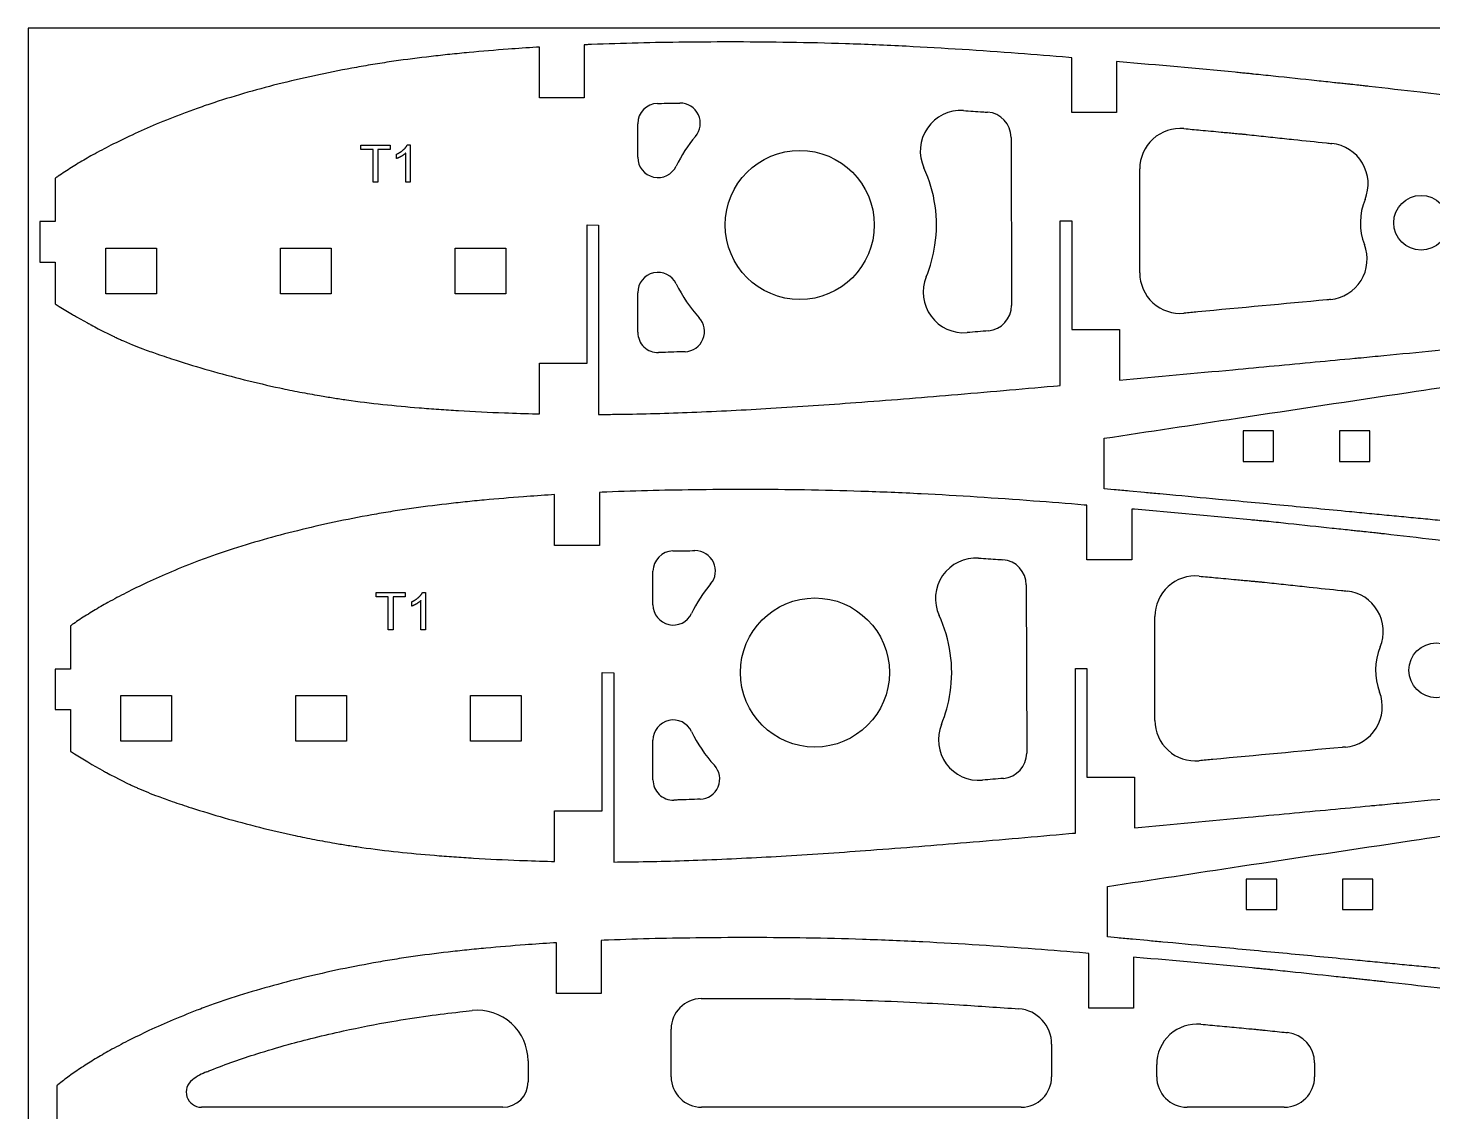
# Model space of a CAD drawing. Header units: millimetres. Extents: x -1485 to 1304, y -887 to 371.
# Drawn here: x 404.2 to 781.2, y 80.5 to 371.3 of the extents above; entities that cross this region are included whole.
import ezdxf

# ---------------------------------------------------------------- set-up
doc = ezdxf.new("R2010")
doc.units = ezdxf.units.MM
doc.header["$MEASUREMENT"] = 0
doc.layers.add('Predeterminada', color=18, linetype='Continuous', true_color=0x000000)
doc.layers.add('Predeterminado', color=18, linetype='Continuous', true_color=0x000000)

msp = doc.modelspace()

# ---------------------------------------------------------------- linework, layer by layer
at = {"layer": 'Predeterminada', "color": 18, "true_color": 0x000000}
for p, q in [((541.445, 366.186), (540.649, 366.134)), ((541.445, 352.542), (541.445, 366.186)), ((554.241, 366.835), (553.445, 366.79)), ((553.445, 366.79), (553.445, 352.542)), ((684.29, 363.338), (683.494, 363.406)), ((684.29, 363.27), (684.29, 363.338)), ((684.29, 348.657), (684.29, 363.27)), ((697.086, 362.249), (696.29, 362.309)), ((696.29, 362.309), (696.29, 348.657)), ((553.445, 352.542), (541.445, 352.542)), ((696.29, 348.657), (684.29, 348.657)), ((411.494, 330.949), (411.494, 319.378)), ((411.494, 319.378), (407.417, 319.378)), ((407.417, 319.378), (407.417, 308.504)), ((554.241, 281.381), (554.241, 318.459)), ((554.241, 318.459), (557.32, 318.412)), ((557.32, 318.412), (557.32, 267.589)), ((681.213, 275.392), (681.213, 319.537)), ((681.213, 319.537), (684.29, 319.537)), ((684.29, 319.537), (684.29, 290.416)), ((407.417, 308.504), (411.494, 308.504)), ((411.494, 308.504), (411.494, 297.312)), ((417.269, 293.81), (420.186, 292.164)), ((423.07, 290.613), (427.049, 288.617)), ((684.29, 290.416), (697.086, 290.416)), ((697.086, 290.416), (697.086, 276.824)), ((429.792, 287.357), (432.257, 286.315)), ((541.445, 267.77), (541.445, 281.381)), ((541.445, 281.381), (554.241, 281.381)), ((679.417, 275.232), (680.417, 275.321)), ((680.417, 275.321), (681.213, 275.392)), ((540.649, 267.789), (541.445, 267.77)), ((557.32, 267.589), (558.319, 267.636)), ((693.025, 247.669), (693.025, 261.223)), ((545.523, 246.108), (544.727, 246.055)), ((545.523, 232.464), (545.523, 246.108)), ((558.319, 246.756), (557.523, 246.712)), ((557.523, 246.712), (557.523, 232.464)), ((695.695, 247.424), (693.025, 247.669)), ((703.816, 246.676), (699.755, 247.05)), ((710.583, 246.051), (707.876, 246.301)), ((688.368, 243.26), (687.572, 243.328)), ((688.368, 243.191), (688.368, 243.26)), ((688.368, 228.579), (688.368, 243.191)), ((701.163, 242.17), (700.368, 242.23)), ((700.368, 242.23), (700.368, 228.579)), ((557.523, 232.464), (545.523, 232.464)), ((700.368, 228.579), (688.368, 228.579)), ((415.572, 210.87), (415.572, 199.299)), ((415.572, 199.299), (411.494, 199.299)), ((411.494, 199.299), (411.494, 188.426)), ((558.319, 161.302), (558.319, 198.381)), ((558.319, 198.381), (561.397, 198.333)), ((561.397, 198.333), (561.397, 147.51)), ((685.29, 155.313), (685.29, 199.459)), ((685.29, 199.459), (688.368, 199.459)), ((688.368, 199.459), (688.368, 170.337)), ((411.494, 188.426), (415.572, 188.426)), ((415.572, 188.426), (415.572, 177.234)), ((421.347, 173.731), (424.264, 172.085)), ((427.148, 170.535), (431.127, 168.538)), ((688.368, 170.337), (701.163, 170.337)), ((701.163, 170.337), (701.163, 156.745)), ((433.869, 167.279), (436.335, 166.237)), ((545.523, 147.692), (545.523, 161.302)), ((545.523, 161.302), (558.319, 161.302)), ((683.494, 155.154), (684.494, 155.243)), ((684.494, 155.243), (685.29, 155.313)), ((544.727, 147.711), (545.523, 147.692)), ((561.397, 147.51), (562.396, 147.557)), ((693.859, 127.43), (693.859, 140.984)), ((696.529, 127.184), (693.859, 127.43)), ((704.649, 126.437), (700.589, 126.811)), ((711.416, 125.812), (708.71, 126.062))]:
    msp.add_line(p, q, dxfattribs=at)
at = {"layer": 'Predeterminada'}
for p, q in [((493.54, 338.748), (493.54, 339.893)), ((493.54, 339.893), (501.371, 339.893)), ((501.371, 339.893), (501.371, 338.748)), ((506.016, 339.953), (506.793, 339.953)), ((506.793, 339.953), (506.793, 329.953)), ((496.793, 338.748), (493.54, 338.748)), ((496.793, 329.953), (496.793, 338.748)), ((501.371, 338.748), (498.118, 338.748)), ((498.118, 338.748), (498.118, 329.953)), ((503.118, 336.271), (503.118, 337.453)), ((505.588, 329.953), (505.588, 337.745)), ((498.118, 329.953), (496.793, 329.953)), ((506.793, 329.953), (505.588, 329.953)), ((497.617, 218.669), (497.617, 219.814)), ((497.617, 219.814), (505.449, 219.814)), ((500.87, 218.669), (497.617, 218.669)), ((500.87, 209.874), (500.87, 218.669)), ((505.449, 218.669), (502.196, 218.669)), ((502.196, 218.669), (502.196, 209.874)), ((505.449, 219.814), (505.449, 218.669)), ((510.094, 219.874), (510.87, 219.874)), ((510.87, 219.874), (510.87, 209.874)), ((507.196, 216.192), (507.196, 217.374)), ((509.665, 209.874), (509.665, 217.666)), ((502.196, 209.874), (500.87, 209.874)), ((510.87, 209.874), (509.665, 209.874)), ((545.996, 125.885), (545.2, 125.832)), ((545.996, 112.241), (545.996, 125.885)), ((558.791, 126.533), (557.996, 126.489)), ((557.996, 126.489), (557.996, 112.241)), ((688.841, 123.037), (688.045, 123.105)), ((688.841, 108.356), (688.841, 123.037)), ((701.636, 121.947), (700.841, 122.007)), ((700.841, 122.007), (700.841, 108.356)), ((557.996, 112.241), (545.996, 112.241)), ((700.841, 108.356), (688.841, 108.356)), ((411.967, 87.553), (411.967, 59.726))]:
    msp.add_line(p, q, dxfattribs=at)
msp.add_lwpolyline([(404.236, -228.716), (1304.236, -228.716), (1304.236, 371.284), (404.236, 371.284), (404.236, -228.716)], dxfattribs=at)
at = {"layer": 'Predeterminada', "color": 18, "true_color": 0x000000}
for centre, radius in [((611.288, 318.459), 20), ((778.037, 319.059), 7.35), ((615.366, 198.381), 20), ((782.114, 198.981), 7.35)]:
    msp.add_circle(centre, radius, dxfattribs=at)
for points, knots in [([(540.649, 366.134), (538.116, 365.976), (532.079, 365.562), (524.333, 364.913), (517.451, 364.236), (510.732, 363.504), (504.062, 362.644), (497.39, 361.623), (490.672, 360.479), (482.332, 358.847), (469.51, 355.904), (458.71, 352.844), (449.949, 349.879), (444.771, 347.997), (438.832, 345.627), (432.346, 342.741), (426.676, 339.985), (421.87, 337.442), (417.742, 335.06), (414.665, 333.131), (412.619, 331.744), (411.771, 331.146), (411.494, 330.949)], [1831.654966, 1831.654966, 1831.654966, 1831.654966, 1837.2583779, 1845.0108835, 1848.8119418, 1852.5210268, 1859.9291585, 1863.6531487, 1867.4197711, 1874.9694772, 1882.4091086, 1896.4534544, 1899.7304501, 1902.8200892, 1908.6157303, 1913.8400171, 1918.4864125, 1922.5305349, 1925.8393141, 1929.0043876, 1930.5443834, 1931.2946943, 1931.2946943, 1931.2946943, 1931.2946943]), ([(683.494, 363.406), (678.965, 363.78), (664.414, 364.934), (644.452, 366.244), (623.973, 367.108), (604.162, 367.581), (581.436, 367.607), (563.35, 367.204), (554.642, 366.851), (554.241, 366.835)], [1694.9720931, 1694.9720931, 1694.9720931, 1694.9720931, 1705.0032395, 1727.1900883, 1739.1259539, 1750.2415403, 1770.9294046, 1789.2830796, 1790.1677479, 1790.1677479, 1790.1677479, 1790.1677479]), ([(813.115, 349.848), (809.073, 350.345), (797.295, 351.774), (780.951, 353.695), (768.229, 355.158), (762.739, 355.785), (761.108, 355.966), (759.479, 356.135), (757.827, 356.313), (756.352, 356.469), (753.73, 356.748), (747.722, 357.387), (740.487, 358.157), (734.755, 358.767), (732.838, 358.971), (732.462, 359.01), (731.655, 359.093), (730.712, 359.177), (729.457, 359.296), (718.334, 360.338), (707.45, 361.342), (697.086, 362.249)], [1567.1833702, 1567.1833702, 1567.1833702, 1567.1833702, 1576.1718616, 1593.371781, 1603.5059194, 1604.4369529, 1605.5691599, 1607.1271269, 1608.0534818, 1609.2366095, 1610.4010216, 1613.8726, 1622.5720843, 1626.4620053, 1626.5941011, 1626.8272103, 1627.2973097, 1628.3850978, 1628.9164837, 1630.0801002, 1653.0429579, 1653.0429579, 1653.0429579, 1653.0429579]), ([(411.494, 297.312), (411.863, 297.077), (413.4, 296.106), (415.327, 294.941), (416.894, 294.027), (417.269, 293.81)], [1962.0423955, 1962.0423955, 1962.0423955, 1962.0423955, 1963.0088035, 1966.0548914, 1967.0119572, 1967.0119572, 1967.0119572, 1967.0119572]), ([(420.186, 292.164), (420.511, 291.985), (421.469, 291.461), (422.432, 290.948), (423.07, 290.613)], [1969.4765994, 1969.4765994, 1969.4765994, 1969.4765994, 1970.294785, 1971.8857362, 1971.8857362, 1971.8857362, 1971.8857362]), ([(427.049, 288.617), (427.215, 288.538), (427.797, 288.262), (428.709, 287.839), (429.46, 287.503), (429.792, 287.357)], [1975.1609908, 1975.1609908, 1975.1609908, 1975.1609908, 1975.566458, 1976.5818621, 1977.3815307, 1977.3815307, 1977.3815307, 1977.3815307]), ([(693.025, 261.223), (704.938, 263.032), (732.125, 267.152), (770.367, 272.91), (802.449, 277.669), (822.35, 280.548), (832.79, 282.021), (840.27, 283.061), (849.411, 284.314), (862.181, 286.04), (873.521, 287.525), (880.107, 288.366), (881.465, 288.538)], [1384.5995984, 1384.5995984, 1384.5995984, 1384.5995984, 1411.1946733, 1445.2932078, 1469.9601911, 1482.7834763, 1489.6761957, 1493.2323587, 1499.4512668, 1510.0408485, 1521.6749686, 1524.6957582, 1524.6957582, 1524.6957582, 1524.6957582]), ([(697.086, 276.824), (707.241, 277.749), (724.761, 279.37), (745.804, 281.34), (757.269, 282.418), (762.379, 282.899), (764.974, 283.149), (771.583, 283.784), (781.77, 284.758), (796.807, 286.187), (807.256, 287.171), (813.115, 287.727)], [1107.5047601, 1107.5047601, 1107.5047601, 1107.5047601, 1130.0112999, 1146.3422849, 1154.1547504, 1155.4293466, 1157.6697331, 1159.9101196, 1170.083799, 1180.2574784, 1193.2488655, 1193.2488655, 1193.2488655, 1193.2488655]), ([(432.257, 286.315), (433.168, 285.945), (435.34, 285.101), (438.389, 284.016), (441.381, 283.006), (446.02, 281.493), (452.954, 279.391), (462.233, 276.892), (470.367, 274.999), (477.12, 273.624), (481.883, 272.757), (486.073, 272.072), (494.95, 270.749), (504.415, 269.764), (514.435, 269.008), (522.047, 268.512), (530.785, 268.077), (537.775, 267.858), (540.649, 267.789)], [1979.3507514, 1979.3507514, 1979.3507514, 1979.3507514, 1981.5205562, 1984.4946709, 1986.4924208, 1988.4901708, 1995.2659664, 2002.4821205, 2009.6982745, 2013.6963809, 2017.6944873, 2020.3814161, 2023.068345, 2037.5022779, 2041.3758636, 2045.2494493, 2054.3397148, 2060.6854506, 2060.6854506, 2060.6854506, 2060.6854506]), ([(558.319, 267.636), (559.784, 267.645), (567.785, 267.726), (582.867, 268.161), (604.07, 269.25), (627.295, 270.841), (648.084, 272.513), (665.78, 274.027), (674.922, 274.832), (679.417, 275.232)], [2146.0290831, 2146.0290831, 2146.0290831, 2146.0290831, 2149.2644955, 2163.6883234, 2179.3307711, 2196.1243475, 2215.070339, 2225.365442, 2235.3261322, 2235.3261322, 2235.3261322, 2235.3261322]), ([(544.727, 246.055), (542.193, 245.897), (536.156, 245.483), (528.41, 244.834), (521.528, 244.158), (514.809, 243.425), (508.14, 242.566), (501.467, 241.544), (494.75, 240.4), (486.409, 238.768), (473.587, 235.826), (462.787, 232.766), (454.027, 229.801), (448.848, 227.918), (442.91, 225.549), (436.424, 222.663), (430.753, 219.907), (425.947, 217.364), (421.819, 214.981), (418.743, 213.052), (416.697, 211.665), (415.848, 211.068), (415.572, 210.87)], [1831.654966, 1831.654966, 1831.654966, 1831.654966, 1837.2583779, 1845.0108835, 1848.8119418, 1852.5210268, 1859.9291585, 1863.6531487, 1867.4197711, 1874.9694772, 1882.4091086, 1896.4534544, 1899.7304501, 1902.8200892, 1908.6157303, 1913.8400171, 1918.4864125, 1922.5305349, 1925.8393141, 1929.0043876, 1930.5443834, 1931.2946943, 1931.2946943, 1931.2946943, 1931.2946943]), ([(687.572, 243.328), (683.043, 243.701), (668.492, 244.856), (648.529, 246.166), (628.051, 247.029), (608.239, 247.503), (585.514, 247.528), (567.428, 247.125), (558.719, 246.773), (558.319, 246.756)], [1694.9720931, 1694.9720931, 1694.9720931, 1694.9720931, 1705.0032395, 1727.1900883, 1739.1259539, 1750.2415403, 1770.9294046, 1789.2830796, 1790.1677479, 1790.1677479, 1790.1677479, 1790.1677479]), ([(881.465, 229.419), (878.301, 229.726), (871.5, 230.392), (857.42, 231.79), (843.071, 233.243), (828.925, 234.678), (818.993, 235.677), (809.431, 236.626), (799.906, 237.554), (791.744, 238.342), (784.947, 238.996), (780.684, 239.406), (777.258, 239.736), (773.803, 240.069), (769.434, 240.49), (764.151, 241), (757.665, 241.626), (750.026, 242.356), (738.305, 243.468), (725.157, 244.7), (714.939, 245.648), (710.583, 246.051)], [1235.3344699, 1235.3344699, 1235.3344699, 1235.3344699, 1242.3501321, 1250.4180024, 1266.5642492, 1274.1838344, 1281.8034196, 1288.5973493, 1295.391279, 1302.9279203, 1306.6962409, 1310.4645616, 1312.3795085, 1314.2944555, 1318.1243494, 1322.0674506, 1326.0105518, 1332.507439, 1339.0043262, 1351.9981007, 1361.6548381, 1361.6548381, 1361.6548381, 1361.6548381]), ([(817.192, 229.769), (813.151, 230.266), (801.372, 231.696), (785.029, 233.616), (772.307, 235.08), (766.816, 235.707), (765.186, 235.888), (763.556, 236.056), (761.904, 236.235), (760.429, 236.39), (757.808, 236.67), (751.8, 237.309), (744.564, 238.079), (738.833, 238.688), (736.916, 238.892), (736.54, 238.932), (735.732, 239.015), (734.789, 239.098), (733.534, 239.218), (722.412, 240.26), (711.527, 241.263), (701.163, 242.17)], [1567.1833702, 1567.1833702, 1567.1833702, 1567.1833702, 1576.1718616, 1593.371781, 1603.5059194, 1604.4369529, 1605.5691599, 1607.1271269, 1608.0534818, 1609.2366095, 1610.4010216, 1613.8726, 1622.5720843, 1626.4620053, 1626.5941011, 1626.8272103, 1627.2973097, 1628.3850978, 1628.9164837, 1630.0801002, 1653.0429579, 1653.0429579, 1653.0429579, 1653.0429579]), ([(415.572, 177.234), (415.941, 176.998), (417.478, 176.028), (419.404, 174.862), (420.971, 173.948), (421.347, 173.731)], [1962.0423955, 1962.0423955, 1962.0423955, 1962.0423955, 1963.0088035, 1966.0548914, 1967.0119572, 1967.0119572, 1967.0119572, 1967.0119572]), ([(424.264, 172.085), (424.588, 171.906), (425.546, 171.383), (426.509, 170.869), (427.148, 170.535)], [1969.4765994, 1969.4765994, 1969.4765994, 1969.4765994, 1970.294785, 1971.8857362, 1971.8857362, 1971.8857362, 1971.8857362]), ([(431.127, 168.538), (431.293, 168.459), (431.874, 168.183), (432.787, 167.76), (433.538, 167.425), (433.869, 167.279)], [1975.1609908, 1975.1609908, 1975.1609908, 1975.1609908, 1975.566458, 1976.5818621, 1977.3815307, 1977.3815307, 1977.3815307, 1977.3815307]), ([(436.335, 166.237), (437.245, 165.867), (439.418, 165.022), (442.466, 163.937), (445.458, 162.928), (450.097, 161.414), (457.031, 159.312), (466.31, 156.814), (474.444, 154.92), (481.198, 153.546), (485.96, 152.679), (490.15, 151.993), (499.027, 150.671), (508.492, 149.686), (518.512, 148.93), (526.125, 148.433), (534.863, 147.998), (541.853, 147.779), (544.727, 147.711)], [1979.3507514, 1979.3507514, 1979.3507514, 1979.3507514, 1981.5205562, 1984.4946709, 1986.4924208, 1988.4901708, 1995.2659664, 2002.4821205, 2009.6982745, 2013.6963809, 2017.6944873, 2020.3814161, 2023.068345, 2037.5022779, 2041.3758636, 2045.2494493, 2054.3397148, 2060.6854506, 2060.6854506, 2060.6854506, 2060.6854506]), ([(693.859, 140.984), (705.771, 142.792), (732.958, 146.913), (771.2, 152.671), (803.283, 157.429), (823.184, 160.308), (833.624, 161.782), (841.103, 162.821), (850.244, 164.074), (863.014, 165.801), (874.355, 167.286), (880.941, 168.126), (882.298, 168.299)], [1384.5995984, 1384.5995984, 1384.5995984, 1384.5995984, 1411.1946733, 1445.2932078, 1469.9601911, 1482.7834763, 1489.6761957, 1493.2323587, 1499.4512668, 1510.0408485, 1521.6749686, 1524.6957582, 1524.6957582, 1524.6957582, 1524.6957582]), ([(701.163, 156.745), (711.318, 157.67), (728.839, 159.291), (749.882, 161.262), (761.347, 162.34), (766.456, 162.821), (769.052, 163.071), (775.661, 163.705), (785.848, 164.68), (800.884, 166.108), (811.333, 167.092), (817.192, 167.649)], [1107.5047601, 1107.5047601, 1107.5047601, 1107.5047601, 1130.0112999, 1146.3422849, 1154.1547504, 1155.4293466, 1157.6697331, 1159.9101196, 1170.083799, 1180.2574784, 1193.2488655, 1193.2488655, 1193.2488655, 1193.2488655]), ([(562.396, 147.557), (563.862, 147.567), (571.862, 147.647), (586.944, 148.082), (608.148, 149.171), (631.373, 150.763), (652.162, 152.434), (669.858, 153.949), (678.999, 154.754), (683.494, 155.154)], [2146.0290831, 2146.0290831, 2146.0290831, 2146.0290831, 2149.2644955, 2163.6883234, 2179.3307711, 2196.1243475, 2215.070339, 2225.365442, 2235.3261322, 2235.3261322, 2235.3261322, 2235.3261322]), ([(882.298, 109.179), (879.135, 109.486), (872.333, 110.152), (858.254, 111.551), (843.905, 113.003), (829.758, 114.438), (819.826, 115.438), (810.265, 116.386), (800.74, 117.314), (792.578, 118.102), (785.78, 118.757), (781.518, 119.167), (778.091, 119.496), (774.637, 119.829), (770.268, 120.25), (764.984, 120.761), (758.498, 121.386), (750.86, 122.117), (739.139, 123.228), (725.991, 124.46), (715.773, 125.409), (711.416, 125.812)], [1235.3344699, 1235.3344699, 1235.3344699, 1235.3344699, 1242.3501321, 1250.4180024, 1266.5642492, 1274.1838344, 1281.8034196, 1288.5973493, 1295.391279, 1302.9279203, 1306.6962409, 1310.4645616, 1312.3795085, 1314.2944555, 1318.1243494, 1322.0674506, 1326.0105518, 1332.507439, 1339.0043262, 1351.9981007, 1361.6548381, 1361.6548381, 1361.6548381, 1361.6548381])]:
    msp.add_open_spline(points, degree=3, knots=knots, dxfattribs=at)
at = {"layer": 'Predeterminada'}
for points in [[(504.923, 338.621), (505.695, 339.307), (506.016, 339.953)], [(503.118, 337.453), (504.151, 337.935), (504.923, 338.621)], [(504.418, 336.903), (503.694, 336.481), (503.118, 336.271)], [(505.588, 337.745), (505.142, 337.324), (504.418, 336.903)], [(509, 218.542), (509.773, 219.229), (510.094, 219.874)], [(507.196, 217.374), (508.228, 217.856), (509, 218.542)], [(508.495, 216.824), (507.772, 216.403), (507.196, 216.192)], [(509.665, 217.666), (509.219, 217.245), (508.495, 216.824)]]:
    msp.add_open_spline(points, degree=2, dxfattribs=at)
at = {"layer": 'Predeterminada', "color": 18, "true_color": 0x000000}
for points in [[(699.755, 247.05), (698.402, 247.175), (697.049, 247.299), (695.695, 247.424)], [(707.876, 246.301), (706.523, 246.427), (705.169, 246.551), (703.816, 246.676)], [(700.589, 126.811), (699.236, 126.935), (697.882, 127.06), (696.529, 127.184)], [(708.71, 126.062), (707.356, 126.187), (706.003, 126.312), (704.649, 126.437)]]:
    msp.add_open_spline(points, degree=3, dxfattribs=at)
at = {"layer": 'Predeterminada'}
for points, knots in [([(545.2, 125.832), (542.666, 125.674), (536.629, 125.26), (528.883, 124.611), (522.001, 123.935), (515.282, 123.202), (508.613, 122.343), (501.94, 121.321), (495.223, 120.177), (486.882, 118.545), (474.06, 115.603), (463.26, 112.543), (454.5, 109.578), (449.321, 107.695), (443.382, 105.326), (436.897, 102.44), (431.226, 99.684), (426.42, 97.141), (422.292, 94.758), (419.216, 92.829), (416.38, 90.907), (414.252, 89.354), (412.64, 88.094), (412.053, 87.622), (411.967, 87.553)], [3771.1783938, 3771.1783938, 3771.1783938, 3771.1783938, 3776.7818057, 3784.5343113, 3788.3353697, 3792.0444546, 3799.4525864, 3803.1765765, 3806.9431989, 3814.4929051, 3821.9325365, 3835.9768822, 3839.253878, 3842.3435171, 3848.1391581, 3853.3634449, 3858.0098404, 3862.0539628, 3865.362742, 3868.5278154, 3870.0678112, 3872.9225267, 3874.3407533, 3874.5848359, 3874.5848359, 3874.5848359, 3874.5848359]), ([(688.045, 123.105), (683.515, 123.478), (668.965, 124.633), (649.002, 125.943), (628.524, 126.806), (608.712, 127.28), (585.987, 127.305), (567.901, 126.902), (559.192, 126.55), (558.791, 126.533)], [3634.4955209, 3634.4955209, 3634.4955209, 3634.4955209, 3644.5266674, 3666.7135161, 3678.6493818, 3689.7649681, 3710.4528325, 3728.8065074, 3729.6911758, 3729.6911758, 3729.6911758, 3729.6911758]), ([(817.665, 109.546), (813.624, 110.043), (801.845, 111.473), (785.502, 113.393), (772.78, 114.857), (767.289, 115.484), (765.659, 115.665), (764.029, 115.833), (762.377, 116.012), (760.902, 116.167), (758.281, 116.447), (752.273, 117.086), (745.037, 117.856), (739.306, 118.466), (737.389, 118.669), (737.012, 118.709), (736.205, 118.792), (735.262, 118.875), (734.007, 118.995), (722.885, 120.037), (712, 121.041), (701.636, 121.947)], [3506.706798, 3506.706798, 3506.706798, 3506.706798, 3515.6952894, 3532.8952088, 3543.0293473, 3543.9603808, 3545.0925877, 3546.6505548, 3547.5769096, 3548.7600373, 3549.9244495, 3553.3960278, 3562.0955122, 3565.9854331, 3566.1175289, 3566.3506382, 3566.8207375, 3567.9085257, 3568.4399116, 3569.603528, 3592.5663858, 3592.5663858, 3592.5663858, 3592.5663858])]:
    msp.add_open_spline(points, degree=3, knots=knots, dxfattribs=at)
at = {"layer": 'Predeterminado', "color": 18, "true_color": 0x000000}
for p, q in [((567.833, 336.621), (567.833, 345.638)), ((668.009, 341.961), (668.117, 296.855)), ((702.523, 313.076), (702.523, 333.489)), ((702.523, 305.62), (702.523, 313.076)), ((425.086, 300.028), (425.086, 312.26)), ((425.086, 312.26), (438.677, 312.26)), ((438.677, 312.26), (438.677, 300.028)), ((471.977, 300.028), (471.977, 312.26)), ((471.977, 312.26), (485.569, 312.26)), ((485.569, 312.26), (485.569, 300.028)), ((518.868, 312.26), (532.46, 312.26)), ((518.868, 300.028), (518.868, 312.26)), ((532.46, 312.26), (532.46, 300.028)), ((438.677, 300.028), (425.086, 300.028)), ((485.569, 300.028), (471.977, 300.028)), ((532.46, 300.028), (518.868, 300.028)), ((567.833, 289.661), (567.833, 300.297)), ((738.445, 263.19), (730.29, 263.19)), ((730.29, 263.19), (730.29, 255.035)), ((738.445, 255.035), (738.445, 263.19)), ((764.269, 263.19), (756.114, 263.19)), ((756.114, 263.19), (756.114, 255.035)), ((764.269, 255.035), (764.269, 263.19)), ((730.29, 255.035), (738.445, 255.035)), ((756.114, 255.035), (764.269, 255.035)), ((571.91, 216.542), (571.91, 225.559)), ((672.087, 221.883), (672.195, 176.777)), ((706.6, 192.997), (706.6, 213.41)), ((706.6, 185.541), (706.6, 192.997)), ((429.163, 179.949), (429.163, 192.182)), ((429.163, 192.182), (442.755, 192.182)), ((442.755, 192.182), (442.755, 179.949)), ((476.054, 179.949), (476.054, 192.182)), ((476.054, 192.182), (489.646, 192.182)), ((489.646, 192.182), (489.646, 179.949)), ((522.946, 192.182), (536.537, 192.182)), ((522.946, 179.949), (522.946, 192.182)), ((536.537, 192.182), (536.537, 179.949)), ((442.755, 179.949), (429.163, 179.949)), ((489.646, 179.949), (476.054, 179.949)), ((536.537, 179.949), (522.946, 179.949)), ((571.91, 169.583), (571.91, 180.219)), ((739.278, 142.951), (731.123, 142.951)), ((731.123, 142.951), (731.123, 134.796)), ((739.278, 134.796), (739.278, 142.951)), ((765.102, 142.951), (756.947, 142.951)), ((756.947, 142.951), (756.947, 134.796)), ((765.102, 134.796), (765.102, 142.951)), ((731.123, 134.796), (739.278, 134.796)), ((756.947, 134.796), (765.102, 134.796))]:
    msp.add_line(p, q, dxfattribs=at)
at = {"layer": 'Predeterminado'}
for p, q in [((576.794, 89.904), (576.794, 102.725)), ((678.894, 98.659), (678.894, 89.904)), ((538.404, 94.155), (538.404, 88.545)), ((707.073, 89.904), (707.073, 93.188)), ((749.456, 93.65), (749.456, 89.904)), ((531.608, 81.749), (450.741, 81.749)), ((670.739, 81.749), (584.949, 81.749)), ((741.301, 81.749), (715.228, 81.749))]:
    msp.add_line(p, q, dxfattribs=at)
at = {"layer": 'Predeterminado', "color": 18, "true_color": 0x000000}
for centre, radius, start, end in [((573.269, 345.638), 5.437, 91.05847, 179.99976), ((579.169, 345.729), 5.437, 319.6674, 90.72516), ((654.518, 338.313), 10.873, 86.26421, 204.66727), ((661.213, 341.945), 6.796, 0.13715, 85.97666), ((713.396, 333.489), 10.873, 84.74625, 180), ((611.288, 318.459), 36.697, 139.6674, 154.46585), ((752.937, 329.496), 10.873, 337.42188, 83.92883), ((573.269, 336.621), 5.437, 180, 334.46585), ((611.288, 318.459), 36.697, 351.5674, 24.66727), ((778.037, 319.059), 16.31, 157.42188, 201.0654), ((611.288, 318.459), 36.697, 337.70934, 351.5674), ((752.67, 309.289), 10.873, 275.3666, 21.0654), ((573.269, 300.297), 5.437, 25.53396, 180.00024), ((713.396, 305.62), 10.873, 180.00011, 275.28776), ((611.288, 318.459), 36.697, 205.53418, 222.67238), ((655.304, 300.415), 10.873, 157.70927, 274.86558), ((661.321, 296.839), 6.796, 274.93456, 0.13714), ((580.309, 289.9), 5.437, 272.19058, 42.67238), ((573.269, 289.661), 5.437, 180, 271.69413), ((577.347, 225.559), 5.437, 91.05847, 179.99976), ((583.247, 225.651), 5.437, 319.6674, 90.72516), ((658.595, 218.234), 10.873, 86.26421, 204.66727), ((665.291, 221.867), 6.796, 0.13715, 85.97666), ((717.473, 213.41), 10.873, 84.74625, 180), ((615.366, 198.381), 36.697, 139.6674, 154.46585), ((757.015, 209.418), 10.873, 337.42188, 83.92883), ((577.347, 216.542), 5.437, 180, 334.46585), ((615.366, 198.381), 36.697, 351.5674, 24.66727), ((782.114, 198.981), 16.31, 157.42188, 201.0654), ((615.366, 198.381), 36.697, 337.70934, 351.5674), ((756.748, 189.21), 10.873, 275.3666, 21.0654), ((577.347, 180.219), 5.437, 25.53396, 180.00024), ((717.473, 185.541), 10.873, 180.00011, 275.28776), ((615.366, 198.381), 36.697, 205.53418, 222.67238), ((659.381, 180.337), 10.873, 157.70927, 274.86558), ((584.387, 169.822), 5.437, 272.19058, 42.67238), ((665.399, 176.76), 6.796, 274.93456, 0.13714), ((577.347, 169.583), 5.437, 180, 271.69413)]:
    msp.add_arc(centre, radius, start, end, dxfattribs=at)
at = {"layer": 'Predeterminado'}
for centre, radius, start, end in [((584.949, 102.725), 8.155, 90.65717, 180), ((524.812, 94.155), 13.592, 0, 95.96422), ((669.38, 98.659), 9.514, 0, 85.82534), ((717.946, 93.188), 10.873, 84.74625, 180), ((741.301, 93.65), 8.155, 359.99966, 83.93435), ((458.959, 74.566), 18.017, 111.98595, 126.12076), ((450.741, 85.826), 4.077, 126.12076, 270), ((531.608, 88.545), 6.796, 270, 0), ((584.949, 89.904), 8.155, 180, 270), ((670.739, 89.904), 8.155, 270, 0), ((715.228, 89.904), 8.155, 180, 270), ((741.301, 89.904), 8.155, 270, 0)]:
    msp.add_arc(centre, radius, start, end, dxfattribs=at)
at = {"layer": 'Predeterminado', "color": 18, "true_color": 0x000000}
for points, knots in [([(573.169, 351.073), (573.292, 351.076), (575.269, 351.112), (577.246, 351.142), (579.1, 351.166)], [52.3024755, 52.3024755, 52.3024755, 52.3024755, 52.5744691, 56.6671533, 56.6671533, 56.6671533, 56.6671533]), ([(655.226, 349.163), (656.952, 349.05), (659.107, 348.905), (661.261, 348.754), (661.69, 348.724)], [421.9881503, 421.9881503, 421.9881503, 421.9881503, 425.8060483, 426.7549261, 426.7549261, 426.7549261, 426.7549261]), ([(714.392, 344.317), (715.869, 344.181), (718.27, 343.959), (721.594, 343.65), (724.012, 343.425), (726.077, 343.231), (727.62, 343.088), (728.899, 342.965), (729.914, 342.873), (730.691, 342.797), (732.017, 342.657), (734.7, 342.37), (738.884, 341.926), (745.12, 341.262), (750.188, 340.723), (753.592, 340.361), (754.087, 340.308)], [-169.0956504, -169.0956504, -169.0956504, -169.0956504, -165.8201241, -163.7736601, -161.7271961, -160.46103, -159.194864, -158.3061574, -157.6258664, -156.9455754, -156.5826184, -154.6834686, -150.9896277, -147.2957868, -140.840453, -139.7406534, -139.7406534, -139.7406534, -139.7406534]), ([(753.687, 298.463), (753.373, 298.433), (741.505, 297.319), (728.409, 296.091), (715.626, 294.906), (714.398, 294.793)], [-245.2378466, -245.2378466, -245.2378466, -245.2378466, -244.5404943, -218.9268389, -216.2049959, -216.2049959, -216.2049959, -216.2049959]), ([(580.517, 284.468), (578.524, 284.392), (576.162, 284.309), (573.799, 284.238), (573.43, 284.227)], [-19.4443429, -19.4443429, -19.4443429, -19.4443429, -15.0422299, -14.2269534, -14.2269534, -14.2269534, -14.2269534]), ([(577.246, 230.995), (577.37, 230.997), (579.347, 231.033), (581.324, 231.063), (583.178, 231.087)], [52.3024755, 52.3024755, 52.3024755, 52.3024755, 52.5744691, 56.6671533, 56.6671533, 56.6671533, 56.6671533]), ([(659.304, 229.084), (661.03, 228.972), (663.185, 228.826), (665.339, 228.676), (665.768, 228.646)], [421.9881503, 421.9881503, 421.9881503, 421.9881503, 425.8060483, 426.7549261, 426.7549261, 426.7549261, 426.7549261]), ([(718.469, 224.238), (719.947, 224.102), (722.348, 223.88), (725.672, 223.572), (728.089, 223.346), (730.155, 223.152), (731.698, 223.009), (732.977, 222.887), (733.991, 222.795), (734.769, 222.719), (736.094, 222.578), (738.777, 222.292), (742.961, 221.848), (749.198, 221.184), (754.265, 220.644), (757.669, 220.283), (758.165, 220.23)], [-169.0956504, -169.0956504, -169.0956504, -169.0956504, -165.8201241, -163.7736601, -161.7271961, -160.46103, -159.194864, -158.3061574, -157.6258664, -156.9455754, -156.5826184, -154.6834686, -150.9896277, -147.2957868, -140.840453, -139.7406534, -139.7406534, -139.7406534, -139.7406534]), ([(757.765, 178.384), (757.45, 178.355), (745.582, 177.24), (732.486, 176.012), (719.703, 174.828), (718.475, 174.714)], [-245.2378466, -245.2378466, -245.2378466, -245.2378466, -244.5404943, -218.9268389, -216.2049959, -216.2049959, -216.2049959, -216.2049959]), ([(584.595, 164.389), (582.602, 164.313), (580.239, 164.231), (577.877, 164.159), (577.508, 164.148)], [-19.4443429, -19.4443429, -19.4443429, -19.4443429, -15.0422299, -14.2269534, -14.2269534, -14.2269534, -14.2269534])]:
    msp.add_open_spline(points, degree=3, knots=knots, dxfattribs=at)
for points in [[(661.906, 290.068), (660.013, 289.905), (658.12, 289.742), (656.226, 289.581)], [(665.983, 169.99), (664.09, 169.826), (662.197, 169.664), (660.304, 169.503)]]:
    msp.add_open_spline(points, degree=3, dxfattribs=at)
at = {"layer": 'Predeterminado'}
for points, knots in [([(584.855, 110.879), (586.28, 110.895), (590.788, 110.938), (601.416, 110.973), (614.745, 110.84), (629.465, 110.44), (641.954, 109.911), (655.609, 109.154), (664.785, 108.534), (670.072, 108.148)], [-75.0254814, -75.0254814, -75.0254814, -75.0254814, -71.8803227, -65.0754327, -51.5673593, -42.4589771, -32.5739394, -23.9761628, -12.2742932, -12.2742932, -12.2742932, -12.2742932]), ([(452.213, 91.273), (452.553, 91.41), (454.952, 92.37), (459.403, 94.038), (466.331, 96.348), (473.499, 98.476), (481.246, 100.501), (490.5, 102.651), (500.715, 104.638), (511.155, 106.246), (518.359, 107.132), (522.299, 107.558), (523.4, 107.673)], [-321.6508067, -321.6508067, -321.6508067, -321.6508067, -320.8421321, -315.9473998, -311.1619192, -304.7246397, -299.4454638, -293.4903253, -283.7559694, -276.481641, -270.1795081, -267.7354988, -267.7354988, -267.7354988, -267.7354988]), ([(718.942, 104.015), (719.753, 103.94), (722.296, 103.706), (726.57, 103.309), (730.331, 102.959), (732.659, 102.739), (733.642, 102.646), (734.437, 102.575), (735.108, 102.508), (735.61, 102.457), (737.693, 102.235), (739.89, 102.001), (741.872, 101.79), (742.163, 101.759)], [-71.6043376, -71.6043376, -71.6043376, -71.6043376, -69.8056257, -65.9680108, -62.1303959, -61.4685908, -60.8067856, -59.9512147, -59.7072096, -59.3168759, -58.8387406, -55.0830679, -54.439185, -54.439185, -54.439185, -54.439185])]:
    msp.add_open_spline(points, degree=3, knots=knots, dxfattribs=at)

doc.saveas('drawing.dxf')
